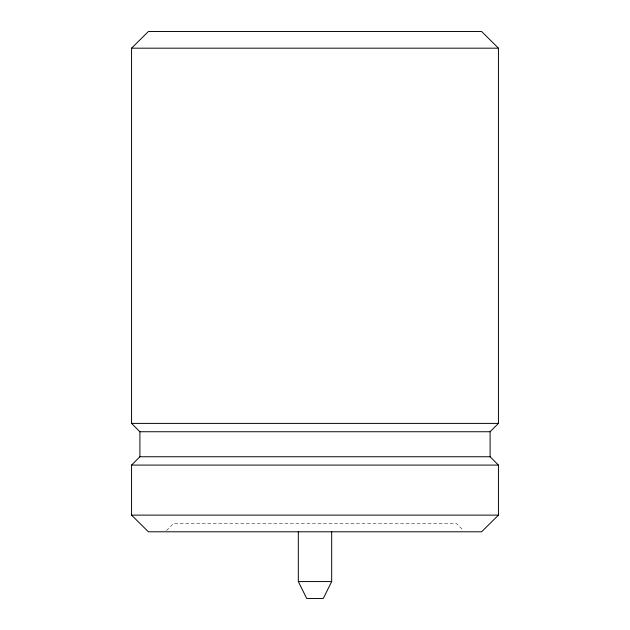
<?xml version="1.0" encoding="UTF-8"?>
<svg xmlns="http://www.w3.org/2000/svg" width="630" height="630" viewBox="0 0 630 630"><rect width="100%" height="100%" fill="white"/><g stroke="black" fill="none" stroke-linecap="round" stroke-linejoin="round"><path stroke-width="0.47" stroke-dasharray="3.15 2.36" d="M166.493 530.515L173.612 523.459L456.388 523.459L463.507 530.515"/><path stroke-width="0.94" d="M331.679 531.791L331.679 581.569L323.269 598.5L306.731 598.5L298.321 581.569L298.321 531.791M131.56 465.09L139.899 456.75L490.101 456.75L498.44 465.09L498.44 515.12L481.619 531.791L148.381 531.791L131.56 515.12L131.56 465.09L498.44 465.09M490.101 431.739L498.44 423.399L498.44 48.179L481.619 31.5L148.381 31.5L131.56 48.179L131.56 423.399L139.899 431.739L490.101 431.739L490.101 456.75M131.56 48.179L498.44 48.179M131.56 423.399L498.44 423.399M131.56 515.12L498.44 515.12M298.321 581.569L331.679 581.569M139.899 431.739L139.899 456.75"/></g></svg>
